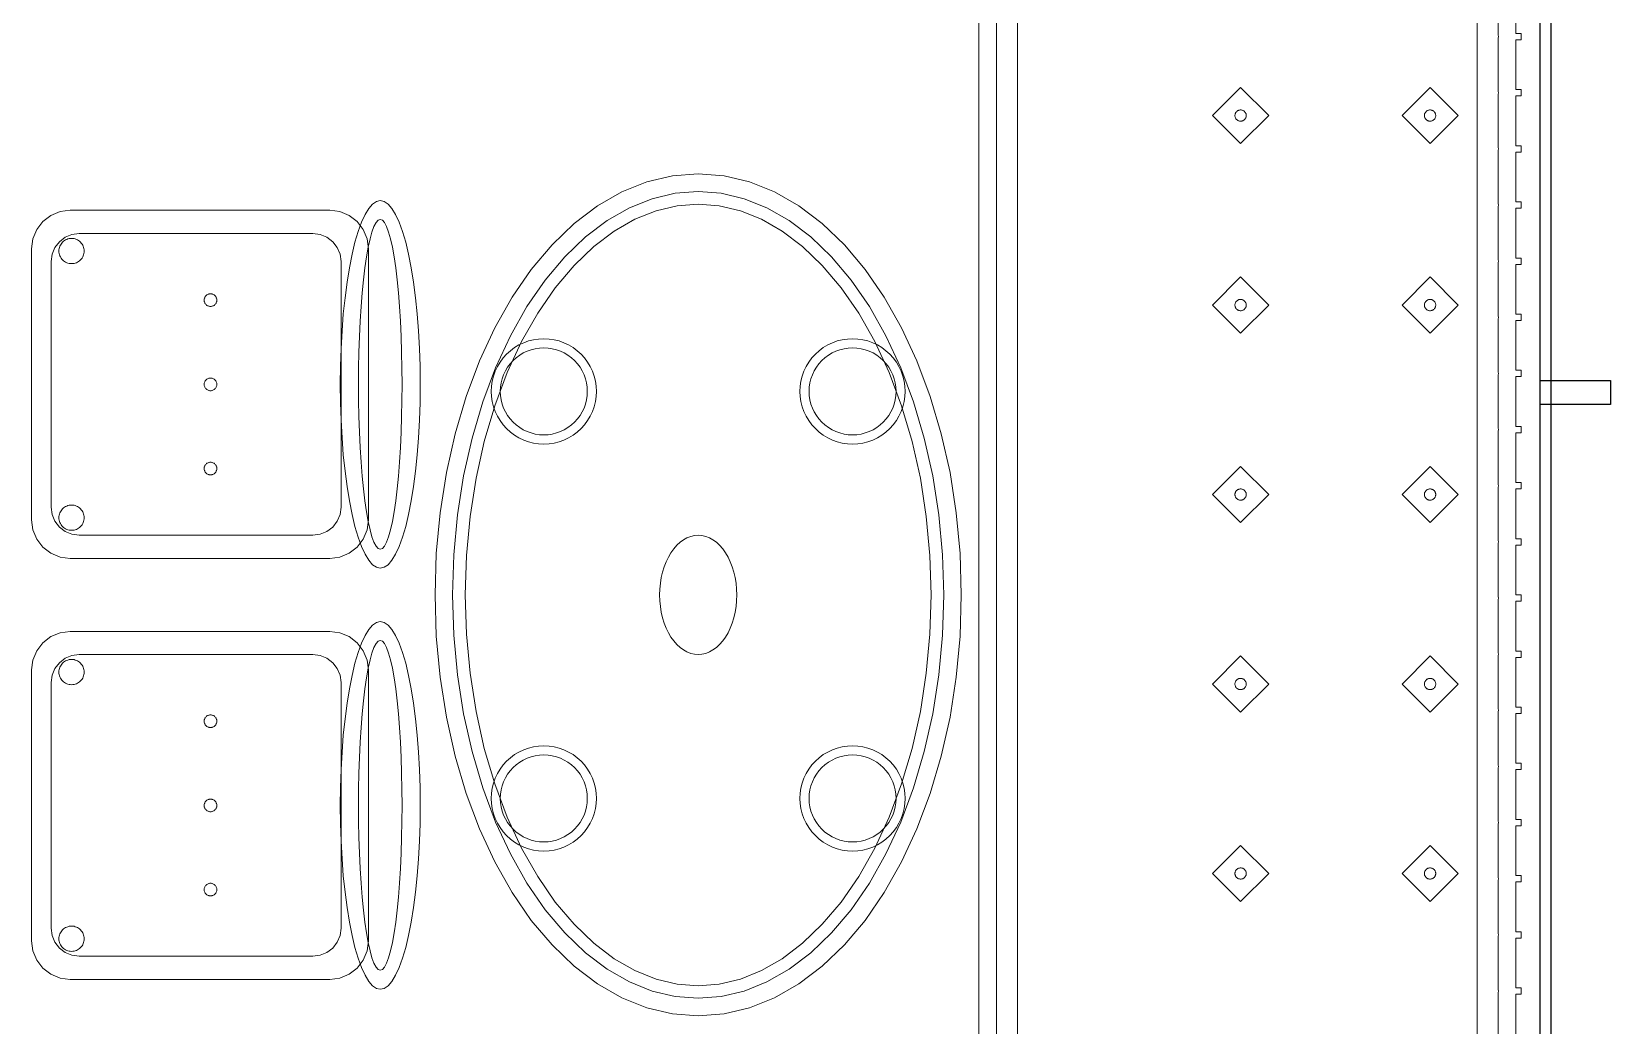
# Model space of a CAD drawing. Header units: metres. Extents: x 2172.2 to 2210.6, y 415.3 to 458.1.
# Drawn here: x 2208.161 to 2210.411, y 433.178 to 434.594 of the extents above; entities that cross this region are included whole.
import ezdxf

# ---------------------------------------------------------------- set-up
doc = ezdxf.new("R2010")
doc.units = ezdxf.units.M
for name, color, linetype, lineweight in [('NC_N1_BANQUETTES', 7, 'CONTINUOUS', 13), ('NC_N1_CHAIRS', 7, 'CONTINUOUS', 13), ('NC_N1_GLAZING', 7, 'CONTINUOUS', 13), ('NC_N1_TABLES', 7, 'CONTINUOUS', 13), ('NC_N1_WALLS', 7, 'CONTINUOUS', 25)]:
    doc.layers.add(name, color=color, linetype=linetype, lineweight=lineweight)

# ---------------------------------------------------------------- blocks, each defined once
blk = doc.blocks.new('NC_N1_ARCHITECTURE')
at = {"layer": 'NC_N1_GLAZING', "linetype": 'CONTINUOUS', "lineweight": -2}
blk.add_lwpolyline([(20.32642, -3.945515), (20.31142, -3.945515), (20.31142, 1.404485), (20.32642, 1.404485)], close=True, dxfattribs=at)
at = {"layer": 'NC_N1_WALLS', "linetype": 'CONTINUOUS', "lineweight": -2}
blk.add_lwpolyline([(20.411421, 0.096485), (20.411421, 0.062485), (20.31142, 0.062485), (20.31142, 0.096485)], close=True, dxfattribs=at)
blk = doc.blocks.new('NC_N1_TRIANGLE_L_BANQUETTE')
at = {"color": 0, "linetype": 'CONTINUOUS', "lineweight": -2}
for points in [[(0.035, 2.129), (0.035, 2.2), (0.027, 2.2), (0.027, 2.209), (0.035, 2.209), (0.035, 2.28), (0.027, 2.28), (0.027, 2.289), (0.035, 2.289), (0.035, 2.36), (0.027, 2.36), (0.027, 2.369), (0.035, 2.369), (0.035, 2.44), (0.027, 2.44), (0.027, 2.449), (0.035, 2.449), (0.035, 2.52), (0.027, 2.52), (0.027, 2.529), (0.035, 2.529), (0.035, 2.6), (0.027, 2.6), (0.027, 2.609), (0.035, 2.609), (0.035, 2.68), (0.027, 2.68), (0.027, 2.689), (0.035, 2.689), (0.035, 2.76), (0.027, 2.76), (0.027, 2.769), (0.035, 2.769), (0.035, 2.84), (0.027, 2.84), (0.027, 2.849), (0.035, 2.849), (0.035, 2.92), (0.027, 2.92), (0.027, 2.929), (0.035, 2.929), (0.035, 3), (0.027, 3), (0.027, 3.009), (0.035, 3.009), (0.035, 3.08), (0.027, 3.08), (0.027, 3.089), (0.035, 3.089), (0.035, 3.16), (0.027, 3.16), (0.027, 3.169), (0.035, 3.169), (0.035, 3.24), (0.027, 3.24), (0.027, 3.249), (0.035, 3.249), (0.035, 3.32), (0.027, 3.32), (0.027, 3.329), (0.035, 3.329), (0.035, 3.4), (0.027, 3.4), (0.027, 3.409), (0.035, 3.409), (0.035, 3.48), (0.027, 3.48), (0.027, 3.489), (0.035, 3.489), (0.035, 3.56), (0.027, 3.56), (0.027, 3.569), (0.035, 3.569), (0.035, 3.64)], [(0.8, 4.35), (0.8, 0.8)], [(0.06, 2.129), (0.06, 2.2), (0.0599, 2.2025), (0.0596, 2.2045), (0.0599, 2.2065), (0.06, 2.209), (0.06, 2.28), (0.0599, 2.2825), (0.0596, 2.2845), (0.0599, 2.2865), (0.06, 2.289), (0.06, 2.36), (0.0599, 2.3625), (0.0596, 2.3645), (0.0599, 2.3665), (0.06, 2.369), (0.06, 2.44), (0.0599, 2.4425), (0.0596, 2.4445), (0.0599, 2.4465), (0.06, 2.449), (0.06, 2.52), (0.0599, 2.5225), (0.0596, 2.5245), (0.0599, 2.5265), (0.06, 2.529), (0.06, 2.6), (0.0599, 2.6025), (0.0596, 2.6045), (0.0599, 2.6065), (0.06, 2.609), (0.06, 2.68), (0.0599, 2.6825), (0.0596, 2.6845), (0.0599, 2.6865), (0.06, 2.689), (0.06, 2.76), (0.0599, 2.7625), (0.0596, 2.7645), (0.0599, 2.7665), (0.06, 2.769), (0.06, 2.84), (0.0599, 2.8425), (0.0596, 2.8445), (0.0599, 2.8465), (0.06, 2.849), (0.06, 2.92), (0.0599, 2.9225), (0.0596, 2.9245), (0.0599, 2.9265), (0.06, 2.929), (0.06, 3), (0.0599, 3.0025), (0.0596, 3.0045), (0.0599, 3.0065), (0.06, 3.009), (0.06, 3.08), (0.0599, 3.0825), (0.0596, 3.0845), (0.0599, 3.0865), (0.06, 3.089), (0.06, 3.16), (0.0599, 3.1625), (0.0596, 3.1645), (0.0599, 3.1665), (0.06, 3.169), (0.06, 3.24), (0.0599, 3.2425), (0.0596, 3.2445), (0.0599, 3.2465), (0.06, 3.249), (0.06, 3.32), (0.0599, 3.3225), (0.0596, 3.3245), (0.0599, 3.3265), (0.06, 3.329), (0.06, 3.4), (0.0599, 3.4025), (0.0596, 3.4045), (0.0599, 3.4065), (0.06, 3.409), (0.06, 3.48), (0.0599, 3.4825), (0.0596, 3.4845), (0.0599, 3.4865), (0.06, 3.489), (0.06, 3.56), (0.0599, 3.5625), (0.0596, 3.5645), (0.0599, 3.5665), (0.06, 3.569), (0.06, 3.64)], [(0.775, 4.325), (0.775, 0.8)], [(0.09, 2.129), (0.09, 2.2), (0.0898, 2.2045), (0.09, 2.209), (0.09, 2.28), (0.0898, 2.2845), (0.09, 2.289), (0.09, 2.36), (0.0898, 2.3645), (0.09, 2.369), (0.09, 2.44), (0.0898, 2.4445), (0.09, 2.449), (0.09, 2.52), (0.0898, 2.5245), (0.09, 2.529), (0.09, 2.6), (0.0898, 2.6045), (0.09, 2.609), (0.09, 2.68), (0.0898, 2.6845), (0.09, 2.689), (0.09, 2.76), (0.0898, 2.7645), (0.09, 2.769), (0.09, 2.84), (0.0898, 2.8445), (0.09, 2.849), (0.09, 2.92), (0.0898, 2.9245), (0.09, 2.929), (0.09, 3), (0.0898, 3.0045), (0.09, 3.009), (0.09, 3.08), (0.0898, 3.0845), (0.09, 3.089), (0.09, 3.16), (0.0898, 3.1645), (0.09, 3.169), (0.09, 3.24), (0.0898, 3.2445), (0.09, 3.249), (0.09, 3.32), (0.0898, 3.3245), (0.09, 3.329), (0.09, 3.4), (0.0898, 3.4045), (0.09, 3.409), (0.09, 3.48), (0.0898, 3.4845), (0.09, 3.489), (0.09, 3.56), (0.0898, 3.5645), (0.09, 3.569), (0.09, 3.64)], [(0.745, 4.295), (0.745, 0.8)]]:
    blk.add_lwpolyline(points, dxfattribs=at)
for points in [[(0.157, 3.357), (0.197, 3.397), (0.157, 3.437), (0.117, 3.397)], [(0.427, 3.357), (0.467, 3.397), (0.427, 3.437), (0.387, 3.397)], [(0.165, 3.397), (0.165, 3.3962), (0.1648, 3.3954), (0.1647, 3.3947), (0.1644, 3.3939), (0.1641, 3.3932), (0.1637, 3.3926), (0.1632, 3.3919), (0.1627, 3.3913), (0.1621, 3.3908), (0.1614, 3.3903), (0.1608, 3.3899), (0.1601, 3.3896), (0.1593, 3.3893), (0.1586, 3.3892), (0.1578, 3.389), (0.157, 3.389), (0.1562, 3.389), (0.1554, 3.3892), (0.1547, 3.3893), (0.1539, 3.3896), (0.1532, 3.3899), (0.1526, 3.3903), (0.1519, 3.3908), (0.1513, 3.3913), (0.1508, 3.3919), (0.1503, 3.3926), (0.1499, 3.3932), (0.1496, 3.3939), (0.1493, 3.3947), (0.1492, 3.3954), (0.149, 3.3962), (0.149, 3.397), (0.149, 3.3978), (0.1492, 3.3986), (0.1493, 3.3993), (0.1496, 3.4001), (0.1499, 3.4008), (0.1503, 3.4014), (0.1508, 3.4021), (0.1513, 3.4027), (0.1519, 3.4032), (0.1526, 3.4037), (0.1532, 3.4041), (0.1539, 3.4044), (0.1547, 3.4047), (0.1554, 3.4048), (0.1562, 3.405), (0.157, 3.405), (0.1578, 3.405), (0.1586, 3.4048), (0.1593, 3.4047), (0.1601, 3.4044), (0.1608, 3.4041), (0.1614, 3.4037), (0.1621, 3.4032), (0.1627, 3.4027), (0.1632, 3.4021), (0.1637, 3.4014), (0.1641, 3.4008), (0.1644, 3.4001), (0.1647, 3.3993), (0.1648, 3.3986), (0.165, 3.3978)], [(0.435, 3.397), (0.435, 3.3962), (0.4348, 3.3954), (0.4347, 3.3947), (0.4344, 3.3939), (0.4341, 3.3932), (0.4337, 3.3926), (0.4332, 3.3919), (0.4327, 3.3913), (0.4321, 3.3908), (0.4314, 3.3903), (0.4308, 3.3899), (0.4301, 3.3896), (0.4293, 3.3893), (0.4286, 3.3892), (0.4278, 3.389), (0.427, 3.389), (0.4262, 3.389), (0.4254, 3.3892), (0.4247, 3.3893), (0.4239, 3.3896), (0.4232, 3.3899), (0.4226, 3.3903), (0.4219, 3.3908), (0.4213, 3.3913), (0.4208, 3.3919), (0.4203, 3.3926), (0.4199, 3.3932), (0.4196, 3.3939), (0.4193, 3.3947), (0.4192, 3.3954), (0.419, 3.3962), (0.419, 3.397), (0.419, 3.3978), (0.4192, 3.3986), (0.4193, 3.3993), (0.4196, 3.4001), (0.4199, 3.4008), (0.4203, 3.4014), (0.4208, 3.4021), (0.4213, 3.4027), (0.4219, 3.4032), (0.4226, 3.4037), (0.4232, 3.4041), (0.4239, 3.4044), (0.4247, 3.4047), (0.4254, 3.4048), (0.4262, 3.405), (0.427, 3.405), (0.4278, 3.405), (0.4286, 3.4048), (0.4293, 3.4047), (0.4301, 3.4044), (0.4308, 3.4041), (0.4314, 3.4037), (0.4321, 3.4032), (0.4327, 3.4027), (0.4332, 3.4021), (0.4337, 3.4014), (0.4341, 3.4008), (0.4344, 3.4001), (0.4347, 3.3993), (0.4348, 3.3986), (0.435, 3.3978)], [(0.157, 3.087), (0.197, 3.127), (0.157, 3.167), (0.117, 3.127)], [(0.427, 3.087), (0.467, 3.127), (0.427, 3.167), (0.387, 3.127)], [(0.165, 3.127), (0.165, 3.1262), (0.1648, 3.1254), (0.1647, 3.1247), (0.1644, 3.1239), (0.1641, 3.1232), (0.1637, 3.1226), (0.1632, 3.1219), (0.1627, 3.1213), (0.1621, 3.1208), (0.1614, 3.1203), (0.1608, 3.1199), (0.1601, 3.1196), (0.1593, 3.1193), (0.1586, 3.1192), (0.1578, 3.119), (0.157, 3.119), (0.1562, 3.119), (0.1554, 3.1192), (0.1547, 3.1193), (0.1539, 3.1196), (0.1532, 3.1199), (0.1526, 3.1203), (0.1519, 3.1208), (0.1513, 3.1213), (0.1508, 3.1219), (0.1503, 3.1226), (0.1499, 3.1232), (0.1496, 3.1239), (0.1493, 3.1247), (0.1492, 3.1254), (0.149, 3.1262), (0.149, 3.127), (0.149, 3.1278), (0.1492, 3.1286), (0.1493, 3.1293), (0.1496, 3.1301), (0.1499, 3.1308), (0.1503, 3.1314), (0.1508, 3.1321), (0.1513, 3.1327), (0.1519, 3.1332), (0.1526, 3.1337), (0.1532, 3.1341), (0.1539, 3.1344), (0.1547, 3.1347), (0.1554, 3.1348), (0.1562, 3.135), (0.157, 3.135), (0.1578, 3.135), (0.1586, 3.1348), (0.1593, 3.1347), (0.1601, 3.1344), (0.1608, 3.1341), (0.1614, 3.1337), (0.1621, 3.1332), (0.1627, 3.1327), (0.1632, 3.1321), (0.1637, 3.1314), (0.1641, 3.1308), (0.1644, 3.1301), (0.1647, 3.1293), (0.1648, 3.1286), (0.165, 3.1278)], [(0.435, 3.127), (0.435, 3.1262), (0.4348, 3.1254), (0.4347, 3.1247), (0.4344, 3.1239), (0.4341, 3.1232), (0.4337, 3.1226), (0.4332, 3.1219), (0.4327, 3.1213), (0.4321, 3.1208), (0.4314, 3.1203), (0.4308, 3.1199), (0.4301, 3.1196), (0.4293, 3.1193), (0.4286, 3.1192), (0.4278, 3.119), (0.427, 3.119), (0.4262, 3.119), (0.4254, 3.1192), (0.4247, 3.1193), (0.4239, 3.1196), (0.4232, 3.1199), (0.4226, 3.1203), (0.4219, 3.1208), (0.4213, 3.1213), (0.4208, 3.1219), (0.4203, 3.1226), (0.4199, 3.1232), (0.4196, 3.1239), (0.4193, 3.1247), (0.4192, 3.1254), (0.419, 3.1262), (0.419, 3.127), (0.419, 3.1278), (0.4192, 3.1286), (0.4193, 3.1293), (0.4196, 3.1301), (0.4199, 3.1308), (0.4203, 3.1314), (0.4208, 3.1321), (0.4213, 3.1327), (0.4219, 3.1332), (0.4226, 3.1337), (0.4232, 3.1341), (0.4239, 3.1344), (0.4247, 3.1347), (0.4254, 3.1348), (0.4262, 3.135), (0.427, 3.135), (0.4278, 3.135), (0.4286, 3.1348), (0.4293, 3.1347), (0.4301, 3.1344), (0.4308, 3.1341), (0.4314, 3.1337), (0.4321, 3.1332), (0.4327, 3.1327), (0.4332, 3.1321), (0.4337, 3.1314), (0.4341, 3.1308), (0.4344, 3.1301), (0.4347, 3.1293), (0.4348, 3.1286), (0.435, 3.1278)], [(0.157, 2.817), (0.197, 2.857), (0.157, 2.897), (0.117, 2.857)], [(0.427, 2.817), (0.467, 2.857), (0.427, 2.897), (0.387, 2.857)], [(0.165, 2.857), (0.165, 2.8562), (0.1648, 2.8554), (0.1647, 2.8547), (0.1644, 2.8539), (0.1641, 2.8532), (0.1637, 2.8526), (0.1632, 2.8519), (0.1627, 2.8513), (0.1621, 2.8508), (0.1614, 2.8503), (0.1608, 2.8499), (0.1601, 2.8496), (0.1593, 2.8493), (0.1586, 2.8492), (0.1578, 2.849), (0.157, 2.849), (0.1562, 2.849), (0.1554, 2.8492), (0.1547, 2.8493), (0.1539, 2.8496), (0.1532, 2.8499), (0.1526, 2.8503), (0.1519, 2.8508), (0.1513, 2.8513), (0.1508, 2.8519), (0.1503, 2.8526), (0.1499, 2.8532), (0.1496, 2.8539), (0.1493, 2.8547), (0.1492, 2.8554), (0.149, 2.8562), (0.149, 2.857), (0.149, 2.8578), (0.1492, 2.8586), (0.1493, 2.8593), (0.1496, 2.8601), (0.1499, 2.8608), (0.1503, 2.8614), (0.1508, 2.8621), (0.1513, 2.8627), (0.1519, 2.8632), (0.1526, 2.8637), (0.1532, 2.8641), (0.1539, 2.8644), (0.1547, 2.8647), (0.1554, 2.8648), (0.1562, 2.865), (0.157, 2.865), (0.1578, 2.865), (0.1586, 2.8648), (0.1593, 2.8647), (0.1601, 2.8644), (0.1608, 2.8641), (0.1614, 2.8637), (0.1621, 2.8632), (0.1627, 2.8627), (0.1632, 2.8621), (0.1637, 2.8614), (0.1641, 2.8608), (0.1644, 2.8601), (0.1647, 2.8593), (0.1648, 2.8586), (0.165, 2.8578)], [(0.435, 2.857), (0.435, 2.8562), (0.4348, 2.8554), (0.4347, 2.8547), (0.4344, 2.8539), (0.4341, 2.8532), (0.4337, 2.8526), (0.4332, 2.8519), (0.4327, 2.8513), (0.4321, 2.8508), (0.4314, 2.8503), (0.4308, 2.8499), (0.4301, 2.8496), (0.4293, 2.8493), (0.4286, 2.8492), (0.4278, 2.849), (0.427, 2.849), (0.4262, 2.849), (0.4254, 2.8492), (0.4247, 2.8493), (0.4239, 2.8496), (0.4232, 2.8499), (0.4226, 2.8503), (0.4219, 2.8508), (0.4213, 2.8513), (0.4208, 2.8519), (0.4203, 2.8526), (0.4199, 2.8532), (0.4196, 2.8539), (0.4193, 2.8547), (0.4192, 2.8554), (0.419, 2.8562), (0.419, 2.857), (0.419, 2.8578), (0.4192, 2.8586), (0.4193, 2.8593), (0.4196, 2.8601), (0.4199, 2.8608), (0.4203, 2.8614), (0.4208, 2.8621), (0.4213, 2.8627), (0.4219, 2.8632), (0.4226, 2.8637), (0.4232, 2.8641), (0.4239, 2.8644), (0.4247, 2.8647), (0.4254, 2.8648), (0.4262, 2.865), (0.427, 2.865), (0.4278, 2.865), (0.4286, 2.8648), (0.4293, 2.8647), (0.4301, 2.8644), (0.4308, 2.8641), (0.4314, 2.8637), (0.4321, 2.8632), (0.4327, 2.8627), (0.4332, 2.8621), (0.4337, 2.8614), (0.4341, 2.8608), (0.4344, 2.8601), (0.4347, 2.8593), (0.4348, 2.8586), (0.435, 2.8578)], [(0.157, 2.547), (0.197, 2.587), (0.157, 2.627), (0.117, 2.587)], [(0.427, 2.547), (0.467, 2.587), (0.427, 2.627), (0.387, 2.587)], [(0.165, 2.587), (0.165, 2.5862), (0.1648, 2.5854), (0.1647, 2.5847), (0.1644, 2.5839), (0.1641, 2.5832), (0.1637, 2.5826), (0.1632, 2.5819), (0.1627, 2.5813), (0.1621, 2.5808), (0.1614, 2.5803), (0.1608, 2.5799), (0.1601, 2.5796), (0.1593, 2.5793), (0.1586, 2.5792), (0.1578, 2.579), (0.157, 2.579), (0.1562, 2.579), (0.1554, 2.5792), (0.1547, 2.5793), (0.1539, 2.5796), (0.1532, 2.5799), (0.1526, 2.5803), (0.1519, 2.5808), (0.1513, 2.5813), (0.1508, 2.5819), (0.1503, 2.5826), (0.1499, 2.5832), (0.1496, 2.5839), (0.1493, 2.5847), (0.1492, 2.5854), (0.149, 2.5862), (0.149, 2.587), (0.149, 2.5878), (0.1492, 2.5886), (0.1493, 2.5893), (0.1496, 2.5901), (0.1499, 2.5908), (0.1503, 2.5914), (0.1508, 2.5921), (0.1513, 2.5927), (0.1519, 2.5932), (0.1526, 2.5937), (0.1532, 2.5941), (0.1539, 2.5944), (0.1547, 2.5947), (0.1554, 2.5948), (0.1562, 2.595), (0.157, 2.595), (0.1578, 2.595), (0.1586, 2.5948), (0.1593, 2.5947), (0.1601, 2.5944), (0.1608, 2.5941), (0.1614, 2.5937), (0.1621, 2.5932), (0.1627, 2.5927), (0.1632, 2.5921), (0.1637, 2.5914), (0.1641, 2.5908), (0.1644, 2.5901), (0.1647, 2.5893), (0.1648, 2.5886), (0.165, 2.5878)], [(0.435, 2.587), (0.435, 2.5862), (0.4348, 2.5854), (0.4347, 2.5847), (0.4344, 2.5839), (0.4341, 2.5832), (0.4337, 2.5826), (0.4332, 2.5819), (0.4327, 2.5813), (0.4321, 2.5808), (0.4314, 2.5803), (0.4308, 2.5799), (0.4301, 2.5796), (0.4293, 2.5793), (0.4286, 2.5792), (0.4278, 2.579), (0.427, 2.579), (0.4262, 2.579), (0.4254, 2.5792), (0.4247, 2.5793), (0.4239, 2.5796), (0.4232, 2.5799), (0.4226, 2.5803), (0.4219, 2.5808), (0.4213, 2.5813), (0.4208, 2.5819), (0.4203, 2.5826), (0.4199, 2.5832), (0.4196, 2.5839), (0.4193, 2.5847), (0.4192, 2.5854), (0.419, 2.5862), (0.419, 2.587), (0.419, 2.5878), (0.4192, 2.5886), (0.4193, 2.5893), (0.4196, 2.5901), (0.4199, 2.5908), (0.4203, 2.5914), (0.4208, 2.5921), (0.4213, 2.5927), (0.4219, 2.5932), (0.4226, 2.5937), (0.4232, 2.5941), (0.4239, 2.5944), (0.4247, 2.5947), (0.4254, 2.5948), (0.4262, 2.595), (0.427, 2.595), (0.4278, 2.595), (0.4286, 2.5948), (0.4293, 2.5947), (0.4301, 2.5944), (0.4308, 2.5941), (0.4314, 2.5937), (0.4321, 2.5932), (0.4327, 2.5927), (0.4332, 2.5921), (0.4337, 2.5914), (0.4341, 2.5908), (0.4344, 2.5901), (0.4347, 2.5893), (0.4348, 2.5886), (0.435, 2.5878)], [(0.157, 2.277), (0.197, 2.317), (0.157, 2.357), (0.117, 2.317)], [(0.427, 2.277), (0.467, 2.317), (0.427, 2.357), (0.387, 2.317)], [(0.165, 2.317), (0.165, 2.3162), (0.1648, 2.3154), (0.1647, 2.3147), (0.1644, 2.3139), (0.1641, 2.3132), (0.1637, 2.3126), (0.1632, 2.3119), (0.1627, 2.3113), (0.1621, 2.3108), (0.1614, 2.3103), (0.1608, 2.3099), (0.1601, 2.3096), (0.1593, 2.3093), (0.1586, 2.3092), (0.1578, 2.309), (0.157, 2.309), (0.1562, 2.309), (0.1554, 2.3092), (0.1547, 2.3093), (0.1539, 2.3096), (0.1532, 2.3099), (0.1526, 2.3103), (0.1519, 2.3108), (0.1513, 2.3113), (0.1508, 2.3119), (0.1503, 2.3126), (0.1499, 2.3132), (0.1496, 2.3139), (0.1493, 2.3147), (0.1492, 2.3154), (0.149, 2.3162), (0.149, 2.317), (0.149, 2.3178), (0.1492, 2.3186), (0.1493, 2.3193), (0.1496, 2.3201), (0.1499, 2.3208), (0.1503, 2.3214), (0.1508, 2.3221), (0.1513, 2.3227), (0.1519, 2.3232), (0.1526, 2.3237), (0.1532, 2.3241), (0.1539, 2.3244), (0.1547, 2.3247), (0.1554, 2.3248), (0.1562, 2.325), (0.157, 2.325), (0.1578, 2.325), (0.1586, 2.3248), (0.1593, 2.3247), (0.1601, 2.3244), (0.1608, 2.3241), (0.1614, 2.3237), (0.1621, 2.3232), (0.1627, 2.3227), (0.1632, 2.3221), (0.1637, 2.3214), (0.1641, 2.3208), (0.1644, 2.3201), (0.1647, 2.3193), (0.1648, 2.3186), (0.165, 2.3178)], [(0.435, 2.317), (0.435, 2.3162), (0.4348, 2.3154), (0.4347, 2.3147), (0.4344, 2.3139), (0.4341, 2.3132), (0.4337, 2.3126), (0.4332, 2.3119), (0.4327, 2.3113), (0.4321, 2.3108), (0.4314, 2.3103), (0.4308, 2.3099), (0.4301, 2.3096), (0.4293, 2.3093), (0.4286, 2.3092), (0.4278, 2.309), (0.427, 2.309), (0.4262, 2.309), (0.4254, 2.3092), (0.4247, 2.3093), (0.4239, 2.3096), (0.4232, 2.3099), (0.4226, 2.3103), (0.4219, 2.3108), (0.4213, 2.3113), (0.4208, 2.3119), (0.4203, 2.3126), (0.4199, 2.3132), (0.4196, 2.3139), (0.4193, 2.3147), (0.4192, 2.3154), (0.419, 2.3162), (0.419, 2.317), (0.419, 2.3178), (0.4192, 2.3186), (0.4193, 2.3193), (0.4196, 2.3201), (0.4199, 2.3208), (0.4203, 2.3214), (0.4208, 2.3221), (0.4213, 2.3227), (0.4219, 2.3232), (0.4226, 2.3237), (0.4232, 2.3241), (0.4239, 2.3244), (0.4247, 2.3247), (0.4254, 2.3248), (0.4262, 2.325), (0.427, 2.325), (0.4278, 2.325), (0.4286, 2.3248), (0.4293, 2.3247), (0.4301, 2.3244), (0.4308, 2.3241), (0.4314, 2.3237), (0.4321, 2.3232), (0.4327, 2.3227), (0.4332, 2.3221), (0.4337, 2.3214), (0.4341, 2.3208), (0.4344, 2.3201), (0.4347, 2.3193), (0.4348, 2.3186), (0.435, 2.3178)]]:
    blk.add_lwpolyline(points, close=True, dxfattribs=at)
blk = doc.blocks.new('NC_N1_DINING_2')
at = {"color": 0, "linetype": 'CONTINUOUS', "lineweight": -2}
for points in [[(0.6, 0), (0.5971, 0.0368), (0.5885, 0.0732), (0.5742, 0.1089), (0.5543, 0.1435), (0.5292, 0.1768), (0.4989, 0.2083), (0.4638, 0.2379), (0.4243, 0.2652), (0.3806, 0.2899), (0.3333, 0.3118), (0.2828, 0.3307), (0.2296, 0.3465), (0.1742, 0.3589), (0.1171, 0.3678), (0.0588, 0.3732), (0, 0.375), (-0.0588, 0.3732), (-0.1171, 0.3678), (-0.1742, 0.3589), (-0.2296, 0.3465), (-0.2828, 0.3307), (-0.3333, 0.3118), (-0.3806, 0.2899), (-0.4243, 0.2652), (-0.4638, 0.2379), (-0.4989, 0.2083), (-0.5292, 0.1768), (-0.5543, 0.1435), (-0.5742, 0.1089), (-0.5885, 0.0732), (-0.5971, 0.0368), (-0.6, 0), (-0.5971, -0.0368), (-0.5885, -0.0732), (-0.5742, -0.1089), (-0.5543, -0.1435), (-0.5292, -0.1768), (-0.4989, -0.2083), (-0.4638, -0.2379), (-0.4243, -0.2652), (-0.3806, -0.2899), (-0.3333, -0.3118), (-0.2828, -0.3307), (-0.2296, -0.3465), (-0.1742, -0.3589), (-0.1171, -0.3678), (-0.0588, -0.3732), (0, -0.375), (0.0588, -0.3732), (0.1171, -0.3678), (0.1742, -0.3589), (0.2296, -0.3465), (0.2828, -0.3307), (0.3333, -0.3118), (0.3806, -0.2899), (0.4243, -0.2652), (0.4638, -0.2379), (0.4989, -0.2083), (0.5292, -0.1768), (0.5543, -0.1435), (0.5742, -0.1089), (0.5885, -0.0732), (0.5971, -0.0368)], [(0.5749, 0), (0.5723, -0.0329), (0.5646, -0.0656), (0.5516, -0.0979), (0.5334, -0.1297), (0.5101, -0.1605), (0.4818, -0.1901), (0.4486, -0.218), (0.411, -0.244), (0.3692, -0.2676), (0.3237, -0.2887), (0.2749, -0.307), (0.2233, -0.3222), (0.1695, -0.3343), (0.114, -0.343), (0.0573, -0.3482), (0, -0.35), (-0.0573, -0.3482), (-0.114, -0.343), (-0.1695, -0.3343), (-0.2233, -0.3222), (-0.2749, -0.307), (-0.3237, -0.2887), (-0.3692, -0.2676), (-0.411, -0.244), (-0.4486, -0.218), (-0.4818, -0.1901), (-0.5101, -0.1605), (-0.5334, -0.1297), (-0.5516, -0.0979), (-0.5646, -0.0656), (-0.5723, -0.0329), (-0.5749, 0), (-0.5723, 0.0329), (-0.5646, 0.0656), (-0.5516, 0.0979), (-0.5334, 0.1297), (-0.5101, 0.1605), (-0.4818, 0.1901), (-0.4486, 0.218), (-0.411, 0.244), (-0.3692, 0.2676), (-0.3237, 0.2887), (-0.2749, 0.307), (-0.2233, 0.3222), (-0.1695, 0.3343), (-0.114, 0.343), (-0.0573, 0.3482), (0, 0.35), (0.0573, 0.3482), (0.114, 0.343), (0.1695, 0.3343), (0.2233, 0.3222), (0.2749, 0.307), (0.3237, 0.2887), (0.3692, 0.2676), (0.411, 0.244), (0.4486, 0.218), (0.4818, 0.1901), (0.5101, 0.1605), (0.5334, 0.1297), (0.5516, 0.0979), (0.5646, 0.0656), (0.5723, 0.0329)], [(0.5569, 0), (0.5545, -0.0301), (0.5474, -0.0601), (0.5354, -0.0901), (0.5184, -0.1198), (0.4964, -0.1488), (0.4694, -0.1769), (0.4377, -0.2037), (0.4014, -0.2287), (0.361, -0.2516), (0.3167, -0.2721), (0.2692, -0.2899), (0.2188, -0.3048), (0.1661, -0.3166), (0.1117, -0.3251), (0.0562, -0.3303), (0, -0.332), (-0.0562, -0.3303), (-0.1117, -0.3251), (-0.1661, -0.3166), (-0.2188, -0.3048), (-0.2692, -0.2899), (-0.3167, -0.2721), (-0.361, -0.2516), (-0.4014, -0.2287), (-0.4377, -0.2037), (-0.4694, -0.1769), (-0.4964, -0.1488), (-0.5184, -0.1198), (-0.5354, -0.0901), (-0.5474, -0.0601), (-0.5545, -0.0301), (-0.5569, 0), (-0.5545, 0.0301), (-0.5474, 0.0601), (-0.5354, 0.0901), (-0.5184, 0.1198), (-0.4964, 0.1488), (-0.4694, 0.1769), (-0.4377, 0.2037), (-0.4014, 0.2287), (-0.361, 0.2516), (-0.3167, 0.2721), (-0.2692, 0.2899), (-0.2188, 0.3048), (-0.1661, 0.3166), (-0.1117, 0.3251), (-0.0562, 0.3303), (0, 0.332), (0.0562, 0.3303), (0.1117, 0.3251), (0.1661, 0.3166), (0.2188, 0.3048), (0.2692, 0.2899), (0.3167, 0.2721), (0.361, 0.2516), (0.4014, 0.2287), (0.4377, 0.2037), (0.4694, 0.1769), (0.4964, 0.1488), (0.5184, 0.1198), (0.5354, 0.0901), (0.5474, 0.0601), (0.5545, 0.0301)], [(-0.215, 0.22), (-0.2154, 0.2126), (-0.2164, 0.2054), (-0.2182, 0.1982), (-0.2207, 0.1913), (-0.2239, 0.1846), (-0.2276, 0.1783), (-0.232, 0.1724), (-0.237, 0.167), (-0.2424, 0.162), (-0.2483, 0.1576), (-0.2546, 0.1539), (-0.2613, 0.1507), (-0.2682, 0.1482), (-0.2754, 0.1464), (-0.2826, 0.1454), (-0.29, 0.145), (-0.2974, 0.1454), (-0.3046, 0.1464), (-0.3118, 0.1482), (-0.3187, 0.1507), (-0.3254, 0.1539), (-0.3317, 0.1576), (-0.3376, 0.162), (-0.343, 0.167), (-0.348, 0.1724), (-0.3524, 0.1783), (-0.3561, 0.1846), (-0.3593, 0.1913), (-0.3618, 0.1982), (-0.3636, 0.2054), (-0.3646, 0.2126), (-0.365, 0.22), (-0.3646, 0.2274), (-0.3636, 0.2346), (-0.3618, 0.2418), (-0.3593, 0.2487), (-0.3561, 0.2554), (-0.3524, 0.2617), (-0.348, 0.2676), (-0.343, 0.273), (-0.3376, 0.278), (-0.3317, 0.2824), (-0.3254, 0.2861), (-0.3187, 0.2893), (-0.3118, 0.2918), (-0.3046, 0.2936), (-0.2974, 0.2946), (-0.29, 0.295), (-0.2826, 0.2946), (-0.2754, 0.2936), (-0.2682, 0.2918), (-0.2613, 0.2893), (-0.2546, 0.2861), (-0.2483, 0.2824), (-0.2424, 0.278), (-0.237, 0.273), (-0.232, 0.2676), (-0.2276, 0.2617), (-0.2239, 0.2554), (-0.2207, 0.2487), (-0.2182, 0.2418), (-0.2164, 0.2346), (-0.2154, 0.2274)], [(0.365, 0.22), (0.3646, 0.2126), (0.3636, 0.2054), (0.3618, 0.1982), (0.3593, 0.1913), (0.3561, 0.1846), (0.3524, 0.1783), (0.348, 0.1724), (0.343, 0.167), (0.3376, 0.162), (0.3317, 0.1576), (0.3254, 0.1539), (0.3187, 0.1507), (0.3118, 0.1482), (0.3046, 0.1464), (0.2974, 0.1454), (0.29, 0.145), (0.2826, 0.1454), (0.2754, 0.1464), (0.2682, 0.1482), (0.2613, 0.1507), (0.2546, 0.1539), (0.2483, 0.1576), (0.2424, 0.162), (0.237, 0.167), (0.232, 0.1724), (0.2276, 0.1783), (0.2239, 0.1846), (0.2207, 0.1913), (0.2182, 0.1982), (0.2164, 0.2054), (0.2154, 0.2126), (0.215, 0.22), (0.2154, 0.2274), (0.2164, 0.2346), (0.2182, 0.2418), (0.2207, 0.2487), (0.2239, 0.2554), (0.2276, 0.2617), (0.232, 0.2676), (0.237, 0.273), (0.2424, 0.278), (0.2483, 0.2824), (0.2546, 0.2861), (0.2613, 0.2893), (0.2682, 0.2918), (0.2754, 0.2936), (0.2826, 0.2946), (0.29, 0.295), (0.2974, 0.2946), (0.3046, 0.2936), (0.3118, 0.2918), (0.3187, 0.2893), (0.3254, 0.2861), (0.3317, 0.2824), (0.3376, 0.278), (0.343, 0.273), (0.348, 0.2676), (0.3524, 0.2617), (0.3561, 0.2554), (0.3593, 0.2487), (0.3618, 0.2418), (0.3636, 0.2346), (0.3646, 0.2274)], [(-0.228, 0.22), (-0.2283, 0.2139), (-0.2292, 0.2079), (-0.2307, 0.202), (-0.2327, 0.1963), (-0.2353, 0.1908), (-0.2384, 0.1856), (-0.2421, 0.1807), (-0.2462, 0.1762), (-0.2507, 0.1721), (-0.2556, 0.1684), (-0.2608, 0.1653), (-0.2663, 0.1627), (-0.272, 0.1607), (-0.2779, 0.1592), (-0.2839, 0.1583), (-0.29, 0.158), (-0.2961, 0.1583), (-0.3021, 0.1592), (-0.308, 0.1607), (-0.3137, 0.1627), (-0.3192, 0.1653), (-0.3244, 0.1684), (-0.3293, 0.1721), (-0.3338, 0.1762), (-0.3379, 0.1807), (-0.3416, 0.1856), (-0.3447, 0.1908), (-0.3473, 0.1963), (-0.3493, 0.202), (-0.3508, 0.2079), (-0.3517, 0.2139), (-0.352, 0.22), (-0.3517, 0.2261), (-0.3508, 0.2321), (-0.3493, 0.238), (-0.3473, 0.2437), (-0.3447, 0.2492), (-0.3416, 0.2544), (-0.3379, 0.2593), (-0.3338, 0.2638), (-0.3293, 0.2679), (-0.3244, 0.2716), (-0.3192, 0.2747), (-0.3137, 0.2773), (-0.308, 0.2793), (-0.3021, 0.2808), (-0.2961, 0.2817), (-0.29, 0.282), (-0.2839, 0.2817), (-0.2779, 0.2808), (-0.272, 0.2793), (-0.2663, 0.2773), (-0.2608, 0.2747), (-0.2556, 0.2716), (-0.2507, 0.2679), (-0.2462, 0.2638), (-0.2421, 0.2593), (-0.2384, 0.2544), (-0.2353, 0.2492), (-0.2327, 0.2437), (-0.2307, 0.238), (-0.2292, 0.2321), (-0.2283, 0.2261)], [(0.352, 0.22), (0.3517, 0.2139), (0.3508, 0.2079), (0.3493, 0.202), (0.3473, 0.1963), (0.3447, 0.1908), (0.3416, 0.1856), (0.3379, 0.1807), (0.3338, 0.1762), (0.3293, 0.1721), (0.3244, 0.1684), (0.3192, 0.1653), (0.3137, 0.1627), (0.308, 0.1607), (0.3021, 0.1592), (0.2961, 0.1583), (0.29, 0.158), (0.2839, 0.1583), (0.2779, 0.1592), (0.272, 0.1607), (0.2663, 0.1627), (0.2608, 0.1653), (0.2556, 0.1684), (0.2507, 0.1721), (0.2462, 0.1762), (0.2421, 0.1807), (0.2384, 0.1856), (0.2353, 0.1908), (0.2327, 0.1963), (0.2307, 0.202), (0.2292, 0.2079), (0.2283, 0.2139), (0.228, 0.22), (0.2283, 0.2261), (0.2292, 0.2321), (0.2307, 0.238), (0.2327, 0.2437), (0.2353, 0.2492), (0.2384, 0.2544), (0.2421, 0.2593), (0.2462, 0.2638), (0.2507, 0.2679), (0.2556, 0.2716), (0.2608, 0.2747), (0.2663, 0.2773), (0.272, 0.2793), (0.2779, 0.2808), (0.2839, 0.2817), (0.29, 0.282), (0.2961, 0.2817), (0.3021, 0.2808), (0.308, 0.2793), (0.3137, 0.2773), (0.3192, 0.2747), (0.3244, 0.2716), (0.3293, 0.2679), (0.3338, 0.2638), (0.3379, 0.2593), (0.3416, 0.2544), (0.3447, 0.2492), (0.3473, 0.2437), (0.3493, 0.238), (0.3508, 0.2321), (0.3517, 0.2261)], [(0.085, 0), (0.0846, 0.0054), (0.0834, 0.0107), (0.0813, 0.016), (0.0785, 0.021), (0.075, 0.0259), (0.0707, 0.0306), (0.0657, 0.0349), (0.0601, 0.0389), (0.0539, 0.0425), (0.0472, 0.0457), (0.0401, 0.0485), (0.0325, 0.0508), (0.0247, 0.0526), (0.0166, 0.0539), (0.0083, 0.0547), (0, 0.055), (-0.0083, 0.0547), (-0.0166, 0.0539), (-0.0247, 0.0526), (-0.0325, 0.0508), (-0.0401, 0.0485), (-0.0472, 0.0457), (-0.0539, 0.0425), (-0.0601, 0.0389), (-0.0657, 0.0349), (-0.0707, 0.0306), (-0.075, 0.0259), (-0.0785, 0.021), (-0.0813, 0.016), (-0.0834, 0.0107), (-0.0846, 0.0054), (-0.085, 0), (-0.0846, -0.0054), (-0.0834, -0.0107), (-0.0813, -0.016), (-0.0785, -0.021), (-0.075, -0.0259), (-0.0707, -0.0306), (-0.0657, -0.0349), (-0.0601, -0.0389), (-0.0539, -0.0425), (-0.0472, -0.0457), (-0.0401, -0.0485), (-0.0325, -0.0508), (-0.0247, -0.0526), (-0.0166, -0.0539), (-0.0083, -0.0547), (0, -0.055), (0.0083, -0.0547), (0.0166, -0.0539), (0.0247, -0.0526), (0.0325, -0.0508), (0.0401, -0.0485), (0.0472, -0.0457), (0.0539, -0.0425), (0.0601, -0.0389), (0.0657, -0.0349), (0.0707, -0.0306), (0.075, -0.0259), (0.0785, -0.021), (0.0813, -0.016), (0.0834, -0.0107), (0.0846, -0.0054)], [(-0.215, -0.22), (-0.2154, -0.2274), (-0.2164, -0.2346), (-0.2182, -0.2418), (-0.2207, -0.2487), (-0.2239, -0.2554), (-0.2276, -0.2617), (-0.232, -0.2676), (-0.237, -0.273), (-0.2424, -0.278), (-0.2483, -0.2824), (-0.2546, -0.2861), (-0.2613, -0.2893), (-0.2682, -0.2918), (-0.2754, -0.2936), (-0.2826, -0.2946), (-0.29, -0.295), (-0.2974, -0.2946), (-0.3046, -0.2936), (-0.3118, -0.2918), (-0.3187, -0.2893), (-0.3254, -0.2861), (-0.3317, -0.2824), (-0.3376, -0.278), (-0.343, -0.273), (-0.348, -0.2676), (-0.3524, -0.2617), (-0.3561, -0.2554), (-0.3593, -0.2487), (-0.3618, -0.2418), (-0.3636, -0.2346), (-0.3646, -0.2274), (-0.365, -0.22), (-0.3646, -0.2126), (-0.3636, -0.2054), (-0.3618, -0.1982), (-0.3593, -0.1913), (-0.3561, -0.1846), (-0.3524, -0.1783), (-0.348, -0.1724), (-0.343, -0.167), (-0.3376, -0.162), (-0.3317, -0.1576), (-0.3254, -0.1539), (-0.3187, -0.1507), (-0.3118, -0.1482), (-0.3046, -0.1464), (-0.2974, -0.1454), (-0.29, -0.145), (-0.2826, -0.1454), (-0.2754, -0.1464), (-0.2682, -0.1482), (-0.2613, -0.1507), (-0.2546, -0.1539), (-0.2483, -0.1576), (-0.2424, -0.162), (-0.237, -0.167), (-0.232, -0.1724), (-0.2276, -0.1783), (-0.2239, -0.1846), (-0.2207, -0.1913), (-0.2182, -0.1982), (-0.2164, -0.2054), (-0.2154, -0.2126)], [(0.365, -0.22), (0.3646, -0.2274), (0.3636, -0.2346), (0.3618, -0.2418), (0.3593, -0.2487), (0.3561, -0.2554), (0.3524, -0.2617), (0.348, -0.2676), (0.343, -0.273), (0.3376, -0.278), (0.3317, -0.2824), (0.3254, -0.2861), (0.3187, -0.2893), (0.3118, -0.2918), (0.3046, -0.2936), (0.2974, -0.2946), (0.29, -0.295), (0.2826, -0.2946), (0.2754, -0.2936), (0.2682, -0.2918), (0.2613, -0.2893), (0.2546, -0.2861), (0.2483, -0.2824), (0.2424, -0.278), (0.237, -0.273), (0.232, -0.2676), (0.2276, -0.2617), (0.2239, -0.2554), (0.2207, -0.2487), (0.2182, -0.2418), (0.2164, -0.2346), (0.2154, -0.2274), (0.215, -0.22), (0.2154, -0.2126), (0.2164, -0.2054), (0.2182, -0.1982), (0.2207, -0.1913), (0.2239, -0.1846), (0.2276, -0.1783), (0.232, -0.1724), (0.237, -0.167), (0.2424, -0.162), (0.2483, -0.1576), (0.2546, -0.1539), (0.2613, -0.1507), (0.2682, -0.1482), (0.2754, -0.1464), (0.2826, -0.1454), (0.29, -0.145), (0.2974, -0.1454), (0.3046, -0.1464), (0.3118, -0.1482), (0.3187, -0.1507), (0.3254, -0.1539), (0.3317, -0.1576), (0.3376, -0.162), (0.343, -0.167), (0.348, -0.1724), (0.3524, -0.1783), (0.3561, -0.1846), (0.3593, -0.1913), (0.3618, -0.1982), (0.3636, -0.2054), (0.3646, -0.2126)], [(-0.228, -0.22), (-0.2283, -0.2261), (-0.2292, -0.2321), (-0.2307, -0.238), (-0.2327, -0.2437), (-0.2353, -0.2492), (-0.2384, -0.2544), (-0.2421, -0.2593), (-0.2462, -0.2638), (-0.2507, -0.2679), (-0.2556, -0.2716), (-0.2608, -0.2747), (-0.2663, -0.2773), (-0.272, -0.2793), (-0.2779, -0.2808), (-0.2839, -0.2817), (-0.29, -0.282), (-0.2961, -0.2817), (-0.3021, -0.2808), (-0.308, -0.2793), (-0.3137, -0.2773), (-0.3192, -0.2747), (-0.3244, -0.2716), (-0.3293, -0.2679), (-0.3338, -0.2638), (-0.3379, -0.2593), (-0.3416, -0.2544), (-0.3447, -0.2492), (-0.3473, -0.2437), (-0.3493, -0.238), (-0.3508, -0.2321), (-0.3517, -0.2261), (-0.352, -0.22), (-0.3517, -0.2139), (-0.3508, -0.2079), (-0.3493, -0.202), (-0.3473, -0.1963), (-0.3447, -0.1908), (-0.3416, -0.1856), (-0.3379, -0.1807), (-0.3338, -0.1762), (-0.3293, -0.1721), (-0.3244, -0.1684), (-0.3192, -0.1653), (-0.3137, -0.1627), (-0.308, -0.1607), (-0.3021, -0.1592), (-0.2961, -0.1583), (-0.29, -0.158), (-0.2839, -0.1583), (-0.2779, -0.1592), (-0.272, -0.1607), (-0.2663, -0.1627), (-0.2608, -0.1653), (-0.2556, -0.1684), (-0.2507, -0.1721), (-0.2462, -0.1762), (-0.2421, -0.1807), (-0.2384, -0.1856), (-0.2353, -0.1908), (-0.2327, -0.1963), (-0.2307, -0.202), (-0.2292, -0.2079), (-0.2283, -0.2139)], [(0.352, -0.22), (0.3517, -0.2261), (0.3508, -0.2321), (0.3493, -0.238), (0.3473, -0.2437), (0.3447, -0.2492), (0.3416, -0.2544), (0.3379, -0.2593), (0.3338, -0.2638), (0.3293, -0.2679), (0.3244, -0.2716), (0.3192, -0.2747), (0.3137, -0.2773), (0.308, -0.2793), (0.3021, -0.2808), (0.2961, -0.2817), (0.29, -0.282), (0.2839, -0.2817), (0.2779, -0.2808), (0.272, -0.2793), (0.2663, -0.2773), (0.2608, -0.2747), (0.2556, -0.2716), (0.2507, -0.2679), (0.2462, -0.2638), (0.2421, -0.2593), (0.2384, -0.2544), (0.2353, -0.2492), (0.2327, -0.2437), (0.2307, -0.238), (0.2292, -0.2321), (0.2283, -0.2261), (0.228, -0.22), (0.2283, -0.2139), (0.2292, -0.2079), (0.2307, -0.202), (0.2327, -0.1963), (0.2353, -0.1908), (0.2384, -0.1856), (0.2421, -0.1807), (0.2462, -0.1762), (0.2507, -0.1721), (0.2556, -0.1684), (0.2608, -0.1653), (0.2663, -0.1627), (0.272, -0.1607), (0.2779, -0.1592), (0.2839, -0.1583), (0.29, -0.158), (0.2961, -0.1583), (0.3021, -0.1592), (0.308, -0.1607), (0.3137, -0.1627), (0.3192, -0.1653), (0.3244, -0.1684), (0.3293, -0.1721), (0.3338, -0.1762), (0.3379, -0.1807), (0.3416, -0.1856), (0.3447, -0.1908), (0.3473, -0.1963), (0.3493, -0.202), (0.3508, -0.2079), (0.3517, -0.2139)]]:
    blk.add_lwpolyline(points, close=True, dxfattribs=at)
blk = doc.blocks.new('NC_N1_CHAIR_IVORY')
at = {"color": 0, "linetype": 'CONTINUOUS', "lineweight": -2}
for points in [[(0.262, 0.222), (0.2607, 0.2276), (0.257, 0.2331), (0.2507, 0.2385), (0.2421, 0.2438), (0.2311, 0.2489), (0.2178, 0.2537), (0.2025, 0.2582), (0.1853, 0.2623), (0.1662, 0.2661), (0.1456, 0.2694), (0.1235, 0.2723), (0.1003, 0.2747), (0.0761, 0.2765), (0.0511, 0.2779), (0.0257, 0.2787), (0, 0.279), (-0.0257, 0.2787), (-0.0511, 0.2779), (-0.0761, 0.2765), (-0.1003, 0.2747), (-0.1235, 0.2723), (-0.1456, 0.2694), (-0.1662, 0.2661), (-0.1853, 0.2623), (-0.2025, 0.2582), (-0.2178, 0.2537), (-0.2311, 0.2489), (-0.2421, 0.2438), (-0.2507, 0.2385), (-0.257, 0.2331), (-0.2607, 0.2276), (-0.262, 0.222), (-0.2607, 0.2164), (-0.257, 0.2109), (-0.2507, 0.2055), (-0.2421, 0.2002), (-0.2311, 0.1951), (-0.2178, 0.1903), (-0.2025, 0.1858), (-0.1853, 0.1817), (-0.1662, 0.1779), (-0.1456, 0.1746), (-0.1235, 0.1717), (-0.1003, 0.1693), (-0.0761, 0.1675), (-0.0511, 0.1661), (-0.0257, 0.1653), (0, 0.165), (0.0257, 0.1653), (0.0511, 0.1661), (0.0761, 0.1675), (0.1003, 0.1693), (0.1235, 0.1717), (0.1456, 0.1746), (0.1662, 0.1779), (0.1853, 0.1817), (0.2025, 0.1858), (0.2178, 0.1903), (0.2311, 0.1951), (0.2421, 0.2002), (0.2507, 0.2055), (0.257, 0.2109), (0.2607, 0.2164)], [(0.235, 0.222), (0.2339, 0.225), (0.2305, 0.228), (0.2249, 0.231), (0.2171, 0.2339), (0.2073, 0.2366), (0.1954, 0.2392), (0.1817, 0.2417), (0.1662, 0.2439), (0.1491, 0.246), (0.1306, 0.2478), (0.1108, 0.2493), (0.0899, 0.2506), (0.0682, 0.2517), (0.0458, 0.2524), (0.023, 0.2529), (0, 0.253), (-0.023, 0.2529), (-0.0458, 0.2524), (-0.0682, 0.2517), (-0.0899, 0.2506), (-0.1108, 0.2493), (-0.1306, 0.2478), (-0.1491, 0.246), (-0.1662, 0.2439), (-0.1817, 0.2417), (-0.1954, 0.2392), (-0.2073, 0.2366), (-0.2171, 0.2339), (-0.2249, 0.231), (-0.2305, 0.228), (-0.2339, 0.225), (-0.235, 0.222), (-0.2339, 0.219), (-0.2305, 0.216), (-0.2249, 0.213), (-0.2171, 0.2101), (-0.2073, 0.2074), (-0.1954, 0.2048), (-0.1817, 0.2023), (-0.1662, 0.2001), (-0.1491, 0.198), (-0.1306, 0.1962), (-0.1108, 0.1947), (-0.0899, 0.1934), (-0.0682, 0.1923), (-0.0458, 0.1916), (-0.023, 0.1911), (0, 0.191), (0.023, 0.1911), (0.0458, 0.1916), (0.0682, 0.1923), (0.0899, 0.1934), (0.1108, 0.1947), (0.1306, 0.1962), (0.1491, 0.198), (0.1662, 0.2001), (0.1817, 0.2023), (0.1954, 0.2048), (0.2073, 0.2074), (0.2171, 0.2101), (0.2249, 0.213), (0.2305, 0.216), (0.2339, 0.219)], [(0.193, -0.275), (-0.193, -0.275), (-0.2072, -0.2731), (-0.2205, -0.2676), (-0.2319, -0.2589), (-0.2406, -0.2475), (-0.2461, -0.2342), (-0.248, -0.22), (-0.248, 0.15), (-0.2461, 0.1642), (-0.2406, 0.1775), (-0.2319, 0.1889), (-0.2205, 0.1976), (-0.2072, 0.2031), (-0.193, 0.205), (0.193, 0.205), (0.2072, 0.2031), (0.2205, 0.1976), (0.2319, 0.1889), (0.2406, 0.1775), (0.2461, 0.1642), (0.248, 0.15), (0.248, -0.22), (0.2461, -0.2342), (0.2406, -0.2475), (0.2319, -0.2589), (0.2205, -0.2676), (0.2072, -0.2731)], [(0.175, -0.247), (-0.175, -0.247), (-0.1854, -0.2456), (-0.195, -0.2416), (-0.2033, -0.2353), (-0.2096, -0.227), (-0.2136, -0.2174), (-0.215, -0.207), (-0.215, 0.126), (-0.2136, 0.1364), (-0.2096, 0.146), (-0.2033, 0.1543), (-0.195, 0.1606), (-0.1854, 0.1646), (-0.175, 0.166), (0.175, 0.166), (0.1854, 0.1646), (0.195, 0.1606), (0.2033, 0.1543), (0.2096, 0.146), (0.2136, 0.1364), (0.215, 0.126), (0.215, -0.207), (0.2136, -0.2174), (0.2096, -0.227), (0.2033, -0.2353), (0.195, -0.2416), (0.1854, -0.2456)], [(-0.111, -0.02), (-0.111, -0.0209), (-0.1112, -0.0218), (-0.1114, -0.0226), (-0.1117, -0.0234), (-0.1121, -0.0242), (-0.1125, -0.025), (-0.113, -0.0257), (-0.1136, -0.0264), (-0.1143, -0.027), (-0.115, -0.0275), (-0.1158, -0.0279), (-0.1166, -0.0283), (-0.1174, -0.0286), (-0.1182, -0.0288), (-0.1191, -0.029), (-0.12, -0.029), (-0.1209, -0.029), (-0.1218, -0.0288), (-0.1226, -0.0286), (-0.1234, -0.0283), (-0.1242, -0.0279), (-0.125, -0.0275), (-0.1257, -0.027), (-0.1264, -0.0264), (-0.127, -0.0257), (-0.1275, -0.025), (-0.1279, -0.0242), (-0.1283, -0.0234), (-0.1286, -0.0226), (-0.1288, -0.0218), (-0.129, -0.0209), (-0.129, -0.02), (-0.129, -0.0191), (-0.1288, -0.0182), (-0.1286, -0.0174), (-0.1283, -0.0166), (-0.1279, -0.0158), (-0.1275, -0.015), (-0.127, -0.0143), (-0.1264, -0.0136), (-0.1257, -0.013), (-0.125, -0.0125), (-0.1242, -0.0121), (-0.1234, -0.0117), (-0.1226, -0.0114), (-0.1218, -0.0112), (-0.1209, -0.011), (-0.12, -0.011), (-0.1191, -0.011), (-0.1182, -0.0112), (-0.1174, -0.0114), (-0.1166, -0.0117), (-0.1158, -0.0121), (-0.115, -0.0125), (-0.1143, -0.013), (-0.1136, -0.0136), (-0.113, -0.0143), (-0.1125, -0.015), (-0.1121, -0.0158), (-0.1117, -0.0166), (-0.1114, -0.0174), (-0.1112, -0.0182), (-0.111, -0.0191)], [(0.009, -0.02), (0.009, -0.0209), (0.0088, -0.0218), (0.0086, -0.0226), (0.0083, -0.0234), (0.0079, -0.0242), (0.0075, -0.025), (0.007, -0.0257), (0.0064, -0.0264), (0.0057, -0.027), (0.005, -0.0275), (0.0042, -0.0279), (0.0034, -0.0283), (0.0026, -0.0286), (0.0018, -0.0288), (0.0009, -0.029), (0, -0.029), (-0.0009, -0.029), (-0.0018, -0.0288), (-0.0026, -0.0286), (-0.0034, -0.0283), (-0.0042, -0.0279), (-0.005, -0.0275), (-0.0057, -0.027), (-0.0064, -0.0264), (-0.007, -0.0257), (-0.0075, -0.025), (-0.0079, -0.0242), (-0.0083, -0.0234), (-0.0086, -0.0226), (-0.0088, -0.0218), (-0.009, -0.0209), (-0.009, -0.02), (-0.009, -0.0191), (-0.0088, -0.0182), (-0.0086, -0.0174), (-0.0083, -0.0166), (-0.0079, -0.0158), (-0.0075, -0.015), (-0.007, -0.0143), (-0.0064, -0.0136), (-0.0057, -0.013), (-0.005, -0.0125), (-0.0042, -0.0121), (-0.0034, -0.0117), (-0.0026, -0.0114), (-0.0018, -0.0112), (-0.0009, -0.011), (0, -0.011), (0.0009, -0.011), (0.0018, -0.0112), (0.0026, -0.0114), (0.0034, -0.0117), (0.0042, -0.0121), (0.005, -0.0125), (0.0057, -0.013), (0.0064, -0.0136), (0.007, -0.0143), (0.0075, -0.015), (0.0079, -0.0158), (0.0083, -0.0166), (0.0086, -0.0174), (0.0088, -0.0182), (0.009, -0.0191)], [(0.129, -0.02), (0.129, -0.0209), (0.1288, -0.0218), (0.1286, -0.0226), (0.1283, -0.0234), (0.1279, -0.0242), (0.1275, -0.025), (0.127, -0.0257), (0.1264, -0.0264), (0.1257, -0.027), (0.125, -0.0275), (0.1242, -0.0279), (0.1234, -0.0283), (0.1226, -0.0286), (0.1218, -0.0288), (0.1209, -0.029), (0.12, -0.029), (0.1191, -0.029), (0.1182, -0.0288), (0.1174, -0.0286), (0.1166, -0.0283), (0.1158, -0.0279), (0.115, -0.0275), (0.1143, -0.027), (0.1136, -0.0264), (0.113, -0.0257), (0.1125, -0.025), (0.1121, -0.0242), (0.1117, -0.0234), (0.1114, -0.0226), (0.1112, -0.0218), (0.111, -0.0209), (0.111, -0.02), (0.111, -0.0191), (0.1112, -0.0182), (0.1114, -0.0174), (0.1117, -0.0166), (0.1121, -0.0158), (0.1125, -0.015), (0.113, -0.0143), (0.1136, -0.0136), (0.1143, -0.013), (0.115, -0.0125), (0.1158, -0.0121), (0.1166, -0.0117), (0.1174, -0.0114), (0.1182, -0.0112), (0.1191, -0.011), (0.12, -0.011), (0.1209, -0.011), (0.1218, -0.0112), (0.1226, -0.0114), (0.1234, -0.0117), (0.1242, -0.0121), (0.125, -0.0125), (0.1257, -0.013), (0.1264, -0.0136), (0.127, -0.0143), (0.1275, -0.015), (0.1279, -0.0158), (0.1283, -0.0166), (0.1286, -0.0174), (0.1288, -0.0182), (0.129, -0.0191)], [(-0.172, -0.218), (-0.1721, -0.2198), (-0.1723, -0.2215), (-0.1728, -0.2232), (-0.1734, -0.2249), (-0.1741, -0.2265), (-0.175, -0.228), (-0.1761, -0.2294), (-0.1773, -0.2307), (-0.1786, -0.2319), (-0.18, -0.233), (-0.1815, -0.2339), (-0.1831, -0.2346), (-0.1848, -0.2352), (-0.1865, -0.2357), (-0.1882, -0.2359), (-0.19, -0.236), (-0.1918, -0.2359), (-0.1935, -0.2357), (-0.1952, -0.2352), (-0.1969, -0.2346), (-0.1985, -0.2339), (-0.2, -0.233), (-0.2014, -0.2319), (-0.2027, -0.2307), (-0.2039, -0.2294), (-0.205, -0.228), (-0.2059, -0.2265), (-0.2066, -0.2249), (-0.2072, -0.2232), (-0.2077, -0.2215), (-0.2079, -0.2198), (-0.208, -0.218), (-0.2079, -0.2162), (-0.2077, -0.2145), (-0.2072, -0.2128), (-0.2066, -0.2111), (-0.2059, -0.2095), (-0.205, -0.208), (-0.2039, -0.2066), (-0.2027, -0.2053), (-0.2014, -0.2041), (-0.2, -0.203), (-0.1985, -0.2021), (-0.1969, -0.2014), (-0.1952, -0.2008), (-0.1935, -0.2003), (-0.1918, -0.2001), (-0.19, -0.2), (-0.1882, -0.2001), (-0.1865, -0.2003), (-0.1848, -0.2008), (-0.1831, -0.2014), (-0.1815, -0.2021), (-0.18, -0.203), (-0.1786, -0.2041), (-0.1773, -0.2053), (-0.1761, -0.2066), (-0.175, -0.208), (-0.1741, -0.2095), (-0.1734, -0.2111), (-0.1728, -0.2128), (-0.1723, -0.2145), (-0.1721, -0.2162)], [(0.208, -0.218), (0.2079, -0.2198), (0.2077, -0.2215), (0.2072, -0.2232), (0.2066, -0.2249), (0.2059, -0.2265), (0.205, -0.228), (0.2039, -0.2294), (0.2027, -0.2307), (0.2014, -0.2319), (0.2, -0.233), (0.1985, -0.2339), (0.1969, -0.2346), (0.1952, -0.2352), (0.1935, -0.2357), (0.1918, -0.2359), (0.19, -0.236), (0.1882, -0.2359), (0.1865, -0.2357), (0.1848, -0.2352), (0.1831, -0.2346), (0.1815, -0.2339), (0.18, -0.233), (0.1786, -0.2319), (0.1773, -0.2307), (0.1761, -0.2294), (0.175, -0.228), (0.1741, -0.2265), (0.1734, -0.2249), (0.1728, -0.2232), (0.1723, -0.2215), (0.1721, -0.2198), (0.172, -0.218), (0.1721, -0.2162), (0.1723, -0.2145), (0.1728, -0.2128), (0.1734, -0.2111), (0.1741, -0.2095), (0.175, -0.208), (0.1761, -0.2066), (0.1773, -0.2053), (0.1786, -0.2041), (0.18, -0.203), (0.1815, -0.2021), (0.1831, -0.2014), (0.1848, -0.2008), (0.1865, -0.2003), (0.1882, -0.2001), (0.19, -0.2), (0.1918, -0.2001), (0.1935, -0.2003), (0.1952, -0.2008), (0.1969, -0.2014), (0.1985, -0.2021), (0.2, -0.203), (0.2014, -0.2041), (0.2027, -0.2053), (0.2039, -0.2066), (0.205, -0.208), (0.2059, -0.2095), (0.2066, -0.2111), (0.2072, -0.2128), (0.2077, -0.2145), (0.2079, -0.2162)]]:
    blk.add_lwpolyline(points, close=True, dxfattribs=at)

msp = doc.modelspace()

# ---------------------------------------------------------------- block references
at = {"layer": 'NC_N1_BANQUETTES', "linetype": 'CONTINUOUS', "rotation": -180}
msp.add_blockref('NC_N1_TRIANGLE_L_BANQUETTE', (2210.3114, 436.7911), dxfattribs=at)
at = {"layer": 'NC_N1_CHAIRS', "linetype": 'CONTINUOUS', "rotation": -90}
for p in [(2208.4364, 434.0911), (2208.4364, 433.4911)]:
    msp.add_blockref('NC_N1_CHAIR_IVORY', p, dxfattribs=at)
at = {"layer": 'NC_N1_TABLES', "linetype": 'CONTINUOUS', "rotation": -90}
msp.add_blockref('NC_N1_DINING_2', (2209.1114, 433.7911), dxfattribs=at)
at = {"layer": 'NC_N1_WALLS'}
msp.add_blockref('NC_N1_ARCHITECTURE', (2190, 434), dxfattribs=at)

doc.saveas('drawing.dxf')
